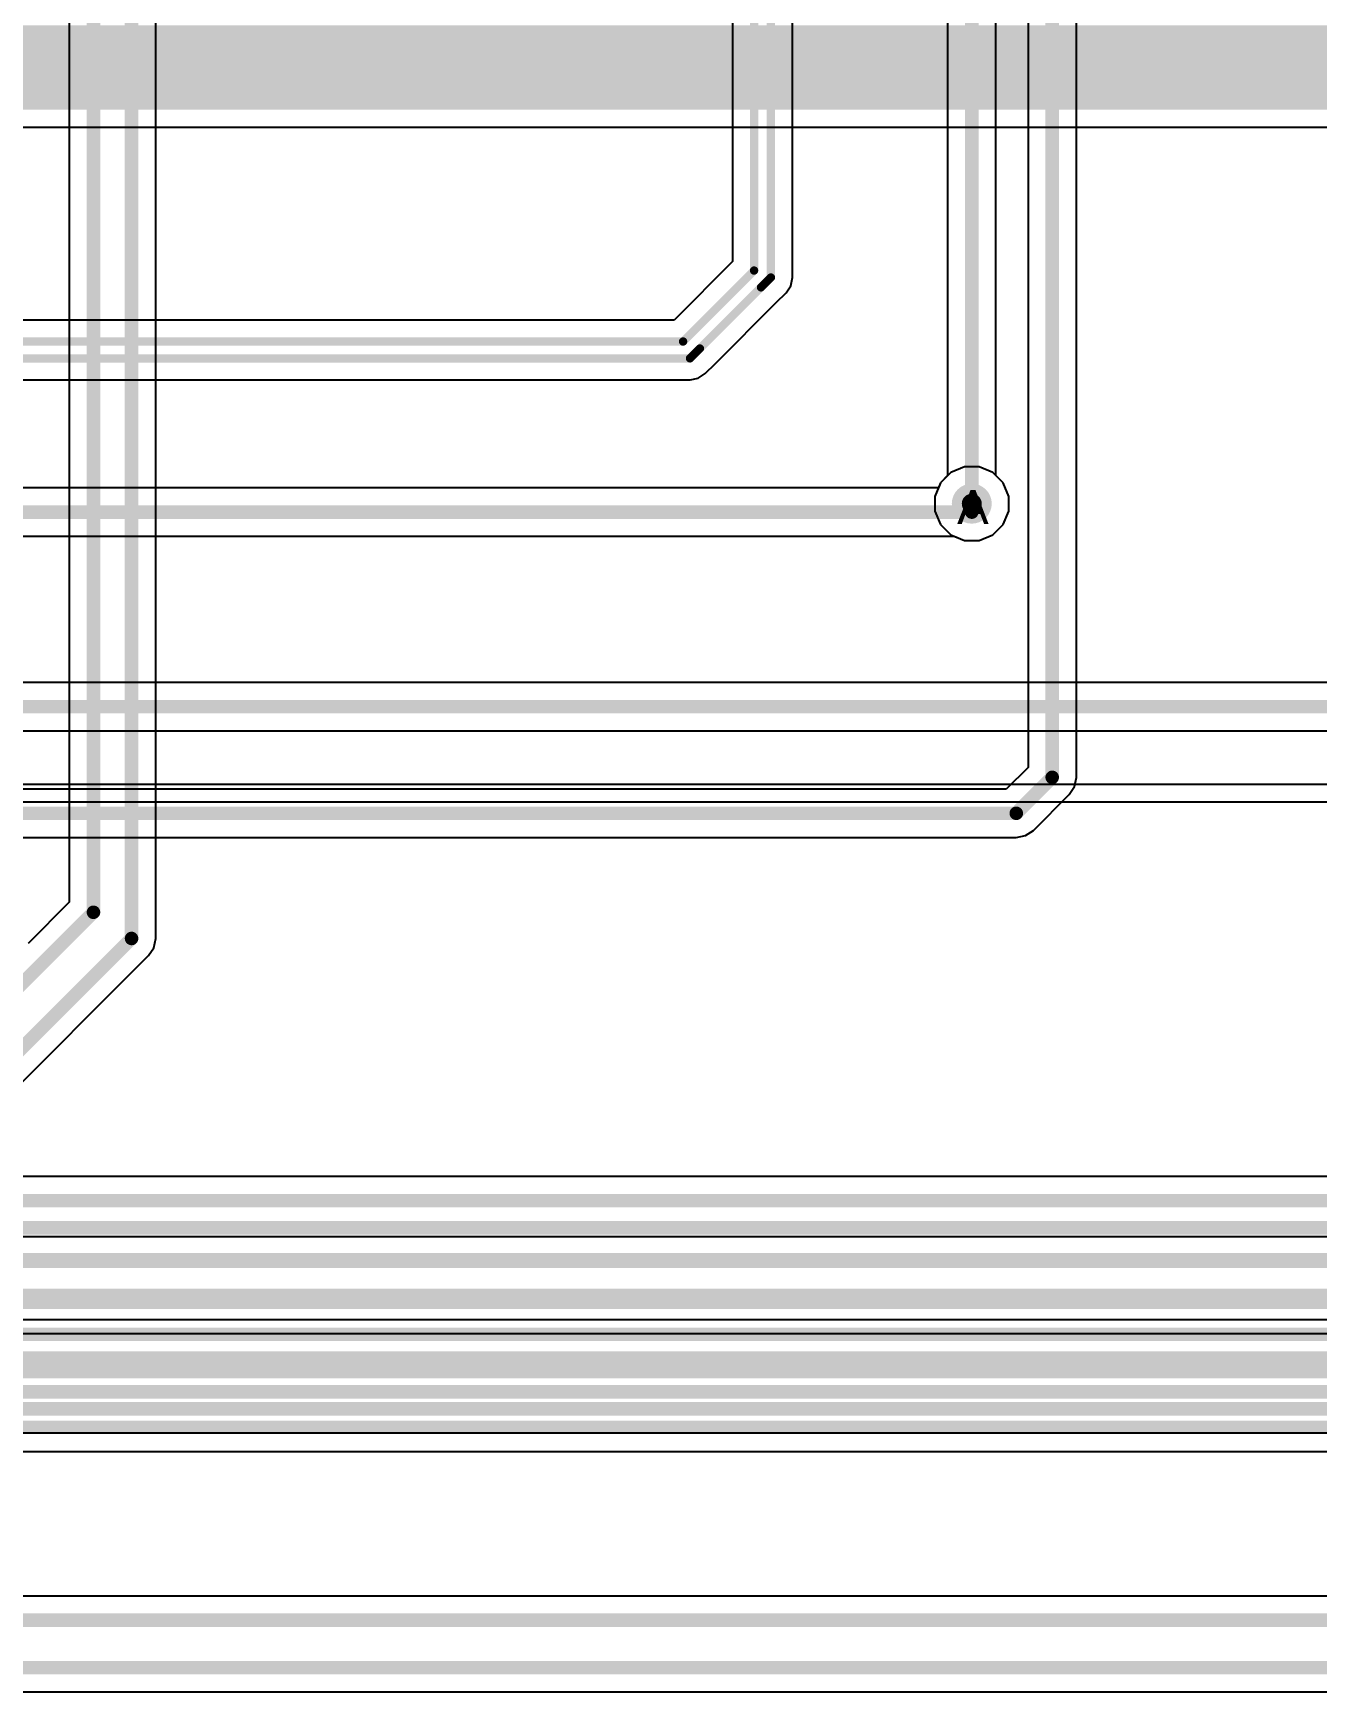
# Model space of a CAD drawing. Header units: inches. Extents: x 0 to 208, y 0 to 213.
# Drawn here: x 2.031 to 2.79, y 1.263 to 2.243 of the extents above; entities that cross this region are included whole.
import ezdxf

# ---------------------------------------------------------------- set-up
doc = ezdxf.new("R2010")
doc.units = ezdxf.units.IN
doc.header["$MEASUREMENT"] = 0
for name, color, linetype in [('Bottom Layer', 5, 'Continuous'), ('Drill Drawing', 1, 'Continuous'), ('L2_GND1', 16, 'Continuous'), ('L3_SIG1', 76, 'Continuous'), ('L4_PWR', 90, 'Continuous'), ('L5_GND2', 156, 'Continuous'), ('L6_SIG2', 130, 'Continuous'), ('L7_GND3', 216, 'Continuous'), ('Top Layer', 1, 'Continuous'), ('Via Holes', 16, 'Continuous')]:
    doc.layers.add(name, color=color, linetype=linetype)
doc.styles.add('Arial', font='', dxfattribs={"height": 0.2})
doc.styles.get('Arial').set_extended_font_data('Arial')

msp = doc.modelspace()

# ---------------------------------------------------------------- hatches: boundary and pattern name
at = {"layer": 'Bottom Layer'}
h = msp.add_hatch(color=5, dxfattribs=at)
edge = h.paths.add_edge_path()
edge.add_arc((2.5856998, 1.9650302), 0.011811, 0, 360)
at = {"layer": 'L2_GND1'}
h = msp.add_hatch(color=16, dxfattribs=at)
edge = h.paths.add_edge_path()
edge.add_arc((2.5856998, 1.9650302), 0.011811, 0, 360)
at = {"layer": 'L3_SIG1'}
h = msp.add_hatch(color=76, dxfattribs=at)
edge = h.paths.add_edge_path()
edge.add_arc((2.5856998, 1.9650302), 0.011811, 0, 360)
at = {"layer": 'L4_PWR'}
h = msp.add_hatch(color=90, dxfattribs=at)
edge = h.paths.add_edge_path()
edge.add_arc((2.5856998, 1.9650302), 0.011811, 0, 360)
at = {"layer": 'L5_GND2'}
h = msp.add_hatch(color=156, dxfattribs=at)
edge = h.paths.add_edge_path()
edge.add_arc((2.5856998, 1.9650302), 0.011811, 0, 360)
at = {"layer": 'L6_SIG2'}
h = msp.add_hatch(color=130, dxfattribs=at)
edge = h.paths.add_edge_path()
edge.add_arc((2.5856998, 1.9650302), 0.011811, 0, 360)
at = {"layer": 'L7_GND3'}
h = msp.add_hatch(color=216, dxfattribs=at)
edge = h.paths.add_edge_path()
edge.add_arc((2.5856998, 1.9650302), 0.011811, 0, 360)
at = {"layer": 'Top Layer'}
h = msp.add_hatch(color=1, dxfattribs=at)
edge = h.paths.add_edge_path()
edge.add_arc((2.5856998, 1.9650302), 0.011811, 0, 360)
at = {"layer": 'Via Holes'}
h = msp.add_hatch(color=7, dxfattribs=at)
edge = h.paths.add_edge_path()
edge.add_arc((2.5856998, 1.9650302), 0.0059055, 0, 360)

# ---------------------------------------------------------------- linework, layer by layer
at = {"layer": 'Bottom Layer'}
for p, q in [((0.5871959, 2.1875692), (3.9306523, 2.1875692)), ((2.5733449, 1.9835207), (2.5672093, 1.9773851)), ((2.5813613, 1.9868412), (2.5733449, 1.9835207)), ((2.5900383, 1.9868412), (2.5813613, 1.9868412)), ((2.5980547, 1.9835207), (2.5900383, 1.9868412)), ((2.6041903, 1.9773851), (2.5980547, 1.9835207)), ((2.5659333, 1.9743045), (0.5735953, 1.9743045)), ((2.5672093, 1.9773851), (2.5659333, 1.9743045)), ((2.6075108, 1.9693687), (2.6041903, 1.9773851)), ((2.6075108, 1.9606917), (2.6075108, 1.9693687)), ((2.5980547, 1.9465397), (2.6041903, 1.9526753)), ((2.6041903, 1.9526753), (2.6075108, 1.9606917)), ((0.6081683, 1.9457559), (2.5752372, 1.9457559)), ((2.5752372, 1.9457559), (2.5813613, 1.9432192)), ((2.5813613, 1.9432192), (2.5900383, 1.9432192)), ((2.5900383, 1.9432192), (2.5980547, 1.9465397))]:
    msp.add_line(p, q, dxfattribs=at)
for points in [[(0.5389448, 2.2228712, 0.05, 0.05, 0), (5.0335858, 2.2228712, 0.05, 0.05, 0)], [(0.5165118, 1.9600302, 0.008, 0.008, 0), (2.5856998, 1.9600302, 0.008, 0.008, 0)]]:
    msp.add_lwpolyline(points, format="xyseb", dxfattribs=at)
msp.add_lwpolyline([(2.5836998, 1.9600302, 0.004, 0.004, 1), (2.5876998, 1.9600302, 0.004, 0.004, 1)], format="xyseb", close=True, dxfattribs=at)
at = {"layer": 'L2_GND1'}
for p, q in [((2.5733449, 1.9835207), (2.5672093, 1.9773851)), ((2.5813613, 1.9868412), (2.5733449, 1.9835207)), ((2.5900383, 1.9868412), (2.5813613, 1.9868412)), ((2.5980547, 1.9835207), (2.5900383, 1.9868412)), ((2.6041903, 1.9773851), (2.5980547, 1.9835207)), ((2.5672093, 1.9773851), (2.5638888, 1.9693687)), ((2.6075108, 1.9693687), (2.6041903, 1.9773851)), ((2.5638888, 1.9693687), (2.5638888, 1.9606917)), ((2.6075108, 1.9606917), (2.6075108, 1.9693687)), ((2.5638888, 1.9606917), (2.5672093, 1.9526753)), ((2.5672093, 1.9526753), (2.5733449, 1.9465397)), ((2.5980547, 1.9465397), (2.6041903, 1.9526753)), ((2.6041903, 1.9526753), (2.6075108, 1.9606917)), ((2.5733449, 1.9465397), (2.5813613, 1.9432192)), ((2.5813613, 1.9432192), (2.5900383, 1.9432192)), ((2.5900383, 1.9432192), (2.5980547, 1.9465397)), ((4.0846664, 1.8592743), (1.910455, 1.8592743)), ((1.9045429, 1.8307257), (4.0905786, 1.8307257))]:
    msp.add_line(p, q, dxfattribs=at)
msp.add_lwpolyline([(1.9045424, 1.845, 0.008, 0.008, 0), (4.0905791, 1.845, 0.008, 0.008, 0)], format="xyseb", dxfattribs=at)
at = {"layer": 'L3_SIG1'}
for p, q in [((2.4796598, 2.0987285), (2.4796598, 2.914787)), ((2.6189675, 2.7264291), (2.6189675, 1.8091544)), ((2.6475161, 1.8032423), (2.6475161, 2.7264291)), ((2.4442838, 2.6903677), (2.4442838, 2.1081151)), ((2.4442838, 2.1081151), (2.4097649, 2.0735962)), ((2.4786919, 2.0938622), (2.4796598, 2.0987285)), ((2.4701103, 2.0839118), (2.4759351, 2.0897367)), ((2.4759351, 2.0897367), (2.4759354, 2.0897369)), ((2.4759354, 2.0897369), (2.4786919, 2.0938622)), ((2.4339692, 2.0477712), (2.4701085, 2.0839106)), ((2.4701085, 2.0839106), (2.4701103, 2.0839118)), ((2.4097649, 2.0735962), (0.8091959, 2.0735962)), ((2.4240177, 2.0391881), (2.4281431, 2.0419446)), ((2.4281431, 2.0419446), (2.4339679, 2.0477695)), ((2.4339679, 2.0477695), (2.4339682, 2.0477697)), ((2.4339682, 2.0477697), (2.4339692, 2.0477712)), ((0.5733174, 2.0382202), (2.4191515, 2.0382202)), ((2.4191515, 2.0382202), (2.4240177, 2.0391881)), ((2.5733449, 1.9835207), (2.5672093, 1.9773851)), ((2.5813613, 1.9868412), (2.5733449, 1.9835207)), ((2.5900383, 1.9868412), (2.5813613, 1.9868412)), ((2.5980547, 1.9835207), (2.5900383, 1.9868412)), ((2.6041903, 1.9773851), (2.5980547, 1.9835207)), ((2.5672093, 1.9773851), (2.5638888, 1.9693687)), ((2.6075108, 1.9693687), (2.6041903, 1.9773851)), ((2.5638888, 1.9693687), (2.5638888, 1.9606917)), ((2.6075108, 1.9606917), (2.6075108, 1.9693687)), ((2.5638888, 1.9606917), (2.5672093, 1.9526753)), ((2.5672093, 1.9526753), (2.5733449, 1.9465397)), ((2.5980547, 1.9465397), (2.6041903, 1.9526753)), ((2.6041903, 1.9526753), (2.6075108, 1.9606917)), ((2.5733449, 1.9465397), (2.5813613, 1.9432192)), ((2.5813613, 1.9432192), (2.5900383, 1.9432192)), ((2.5900383, 1.9432192), (2.5980547, 1.9465397)), ((2.6189675, 1.8091544), (2.6060875, 1.7962745)), ((2.6060875, 1.7962745), (0.4925709, 1.7962745)), ((2.6433353, 1.7931483), (2.6464295, 1.7977793)), ((2.6464295, 1.7977793), (2.6475162, 1.8032418)), ((2.6475162, 1.8032418), (2.6475161, 1.8032423)), ((2.6220937, 1.7719067), (2.643335, 1.7931481)), ((2.643335, 1.7931481), (2.6433353, 1.7931483)), ((0.7453924, 1.7677259), (2.6119997, 1.7677259)), ((2.6119997, 1.7677259), (2.6120002, 1.7677258)), ((2.6120002, 1.7677258), (2.6174627, 1.7688125)), ((2.6174627, 1.7688125), (2.6220937, 1.7719067)), ((3.8050873, 1.5672743), (0.8465438, 1.5672743)), ((1.0403028, 1.4827257), (3.9686571, 1.4827257)), ((3.9721125, 1.4742995), (1.2940253, 1.4742995)), ((1.3159128, 1.4047259), (4.0246693, 1.4047259))]:
    msp.add_line(p, q, dxfattribs=at)
for points in [[(2.4569998, 2.1028474, 0.0049435, 0.0049435, 0), (2.4569998, 2.9212037, 0.0049435, 0.0049435, 0)], [(2.4669438, 2.0987285, 0.0049435, 0.0049435, 0), (2.4669438, 2.9212057, 0.0049435, 0.0049435, 0)], [(2.6332418, 1.8032418, 0.008, 0.008, 0), (2.6332418, 2.7430002, 0.008, 0.008, 0)], [(2.4150326, 2.0608807, 0.0049435, 0.0049435, 0), (2.4569993, 2.1028474, 0.0049435, 0.0049435, 0)], [(2.4569993, 2.1028474, 0.0049435, 0.0049435, 0), (2.4569998, 2.1028474, 0.0049435, 0.0049435, 0)], [(2.4611187, 2.0929034, 0.0049435, 0.0049435, 0), (2.4669438, 2.0987285, 0.0049435, 0.0049435, 0)], [(2.4249766, 2.0567618, 0.0049435, 0.0049435, 0), (2.4611182, 2.0929034, 0.0049435, 0.0049435, 0)], [(2.4611182, 2.0929034, 0.0049435, 0.0049435, 0), (2.4611187, 2.0929034, 0.0049435, 0.0049435, 0)], [(0.4536254, 2.0608802, 0.0049435, 0.0049435, 0), (2.4150326, 2.0608802, 0.0049435, 0.0049435, 0)], [(2.4150326, 2.0608802, 0.0049435, 0.0049435, 0), (2.4150326, 2.0608807, 0.0049435, 0.0049435, 0)], [(2.4191515, 2.0509362, 0.0049435, 0.0049435, 0), (2.4249766, 2.0567613, 0.0049435, 0.0049435, 0)], [(2.4249766, 2.0567613, 0.0049435, 0.0049435, 0), (2.4249766, 2.0567618, 0.0049435, 0.0049435, 0)], [(0.4536254, 2.0509362, 0.0049435, 0.0049435, 0), (2.4191515, 2.0509362, 0.0049435, 0.0049435, 0)], [(2.6120002, 1.7820002, 0.008, 0.008, 0), (2.6332418, 1.8032418, 0.008, 0.008, 0)], [(0.4759998, 1.7820002, 0.008, 0.008, 0), (2.6120002, 1.7820002, 0.008, 0.008, 0)], [(0.7455768, 1.553, 0.008, 0.008, 0), (3.811, 1.553, 0.008, 0.008, 0)], [(0.5539996, 1.537, 0.008, 0.008, 0), (3.828, 1.537, 0.008, 0.008, 0)], [(0.9359996, 1.518, 0.008, 0.008, 0), (3.953, 1.518, 0.008, 0.008, 0)], [(0.9586616, 1.497, 0.008, 0.008, 0), (3.9686576, 1.497, 0.008, 0.008, 0)], [(1.2940248, 1.4600252, 0.008, 0.008, 0), (3.9780252, 1.4600252, 0.008, 0.008, 0)], [(1.305112, 1.44, 0.008, 0.008, 0), (4.0039989, 1.44, 0.008, 0.008, 0)], [(1.3100002, 1.4190002, 0.008, 0.008, 0), (4.0246698, 1.4190002, 0.008, 0.008, 0)]]:
    msp.add_lwpolyline(points, format="xyseb", dxfattribs=at)
for points in [[(2.4557634, 2.1028474, 0.0024717, 0.0024717, 1), (2.4582352, 2.1028474, 0.0024717, 0.0024717, 1)], [(2.4557634, 2.1028474, 0.0024717, 0.0024717, 1), (2.4582352, 2.1028474, 0.0024717, 0.0024717, 1)], [(2.4557639, 2.1028474, 0.0024717, 0.0024717, 1), (2.4582357, 2.1028474, 0.0024717, 0.0024717, 1)], [(2.4557639, 2.1028474, 0.0024717, 0.0024717, 1), (2.4582357, 2.1028474, 0.0024717, 0.0024717, 1)], [(2.4657079, 2.0987285, 0.0024717, 0.0024717, 1), (2.4681797, 2.0987285, 0.0024717, 0.0024717, 1)], [(2.4657079, 2.0987285, 0.0024717, 0.0024717, 1), (2.4681797, 2.0987285, 0.0024717, 0.0024717, 1)], [(2.4598823, 2.0929034, 0.0024717, 0.0024717, 1), (2.4623541, 2.0929034, 0.0024717, 0.0024717, 1)], [(2.4598823, 2.0929034, 0.0024717, 0.0024717, 1), (2.4623541, 2.0929034, 0.0024717, 0.0024717, 1)], [(2.4598828, 2.0929034, 0.0024717, 0.0024717, 1), (2.4623546, 2.0929034, 0.0024717, 0.0024717, 1)], [(2.4598828, 2.0929034, 0.0024717, 0.0024717, 1), (2.4623546, 2.0929034, 0.0024717, 0.0024717, 1)], [(2.4137967, 2.0608807, 0.0024717, 0.0024717, 1), (2.4162685, 2.0608807, 0.0024717, 0.0024717, 1)], [(2.4137967, 2.0608807, 0.0024717, 0.0024717, 1), (2.4162685, 2.0608807, 0.0024717, 0.0024717, 1)], [(2.4137967, 2.0608802, 0.0024717, 0.0024717, 1), (2.4162685, 2.0608802, 0.0024717, 0.0024717, 1)], [(2.4137967, 2.0608802, 0.0024717, 0.0024717, 1), (2.4162685, 2.0608802, 0.0024717, 0.0024717, 1)], [(2.4237407, 2.0567618, 0.0024717, 0.0024717, 1), (2.4262125, 2.0567618, 0.0024717, 0.0024717, 1)], [(2.4237407, 2.0567618, 0.0024717, 0.0024717, 1), (2.4262125, 2.0567618, 0.0024717, 0.0024717, 1)], [(2.4237407, 2.0567613, 0.0024717, 0.0024717, 1), (2.4262125, 2.0567613, 0.0024717, 0.0024717, 1)], [(2.4237407, 2.0567613, 0.0024717, 0.0024717, 1), (2.4262125, 2.0567613, 0.0024717, 0.0024717, 1)], [(2.4179156, 2.0509362, 0.0024717, 0.0024717, 1), (2.4203874, 2.0509362, 0.0024717, 0.0024717, 1)], [(2.4179156, 2.0509362, 0.0024717, 0.0024717, 1), (2.4203874, 2.0509362, 0.0024717, 0.0024717, 1)], [(2.6312418, 1.8032418, 0.004, 0.004, 1), (2.6352418, 1.8032418, 0.004, 0.004, 1)], [(2.6312418, 1.8032418, 0.004, 0.004, 1), (2.6352418, 1.8032418, 0.004, 0.004, 1)], [(2.6100002, 1.7820002, 0.004, 0.004, 1), (2.6140002, 1.7820002, 0.004, 0.004, 1)], [(2.6100002, 1.7820002, 0.004, 0.004, 1), (2.6140002, 1.7820002, 0.004, 0.004, 1)]]:
    msp.add_lwpolyline(points, format="xyseb", close=True, dxfattribs=at)
at = {"layer": 'L4_PWR'}
for p, q in [((2.5733449, 1.9835207), (2.5672093, 1.9773851)), ((2.5813613, 1.9868412), (2.5733449, 1.9835207)), ((2.5900383, 1.9868412), (2.5813613, 1.9868412)), ((2.5980547, 1.9835207), (2.5900383, 1.9868412)), ((2.6041903, 1.9773851), (2.5980547, 1.9835207)), ((2.5672093, 1.9773851), (2.5638888, 1.9693687)), ((2.6075108, 1.9693687), (2.6041903, 1.9773851)), ((2.5638888, 1.9693687), (2.5638888, 1.9606917)), ((2.6075108, 1.9606917), (2.6075108, 1.9693687)), ((2.5638888, 1.9606917), (2.5672093, 1.9526753)), ((2.5672093, 1.9526753), (2.5733449, 1.9465397)), ((2.5980547, 1.9465397), (2.6041903, 1.9526753)), ((2.6041903, 1.9526753), (2.6075108, 1.9606917)), ((2.5733449, 1.9465397), (2.5813613, 1.9432192)), ((2.5813613, 1.9432192), (2.5900383, 1.9432192)), ((2.5900383, 1.9432192), (2.5980547, 1.9465397)), ((3.778, 1.799), (0.8669459, 1.799)), ((0.866, 1.7888041), (3.7678041, 1.7888041))]:
    msp.add_line(p, q, dxfattribs=at)
at = {"layer": 'L5_GND2'}
for p, q in [((2.5733449, 1.9835207), (2.5672093, 1.9773851)), ((2.5813613, 1.9868412), (2.5733449, 1.9835207)), ((2.5900383, 1.9868412), (2.5813613, 1.9868412)), ((2.5980547, 1.9835207), (2.5900383, 1.9868412)), ((2.6041903, 1.9773851), (2.5980547, 1.9835207)), ((2.5672093, 1.9773851), (2.5638888, 1.9693687)), ((2.6075108, 1.9693687), (2.6041903, 1.9773851)), ((2.5638888, 1.9693687), (2.5638888, 1.9606917)), ((2.6075108, 1.9606917), (2.6075108, 1.9693687)), ((2.5638888, 1.9606917), (2.5672093, 1.9526753)), ((2.5672093, 1.9526753), (2.5733449, 1.9465397)), ((2.5980547, 1.9465397), (2.6041903, 1.9526753)), ((2.6041903, 1.9526753), (2.6075108, 1.9606917)), ((2.5733449, 1.9465397), (2.5813613, 1.9432192)), ((2.5813613, 1.9432192), (2.5900383, 1.9432192)), ((2.5900383, 1.9432192), (2.5980547, 1.9465397))]:
    msp.add_line(p, q, dxfattribs=at)
at = {"layer": 'L6_SIG2'}
for p, q in [((2.5714255, 2.7267291), (2.5714255, 1.9816013)), ((2.5999741, 1.9816013), (2.5999741, 2.7261291)), ((2.0522035, 2.6132231), (2.0522035, 1.7293904)), ((2.1032745, 1.7080007), (2.1032745, 2.5641403)), ((2.5714255, 1.9816013), (2.5672093, 1.9773851)), ((2.6041903, 1.9773851), (2.5999741, 1.9816013)), ((2.5672093, 1.9773851), (2.5638888, 1.9693687)), ((2.6075108, 1.9693687), (2.6041903, 1.9773851)), ((2.5638888, 1.9693687), (2.5638888, 1.9606917)), ((2.6075108, 1.9606917), (2.6075108, 1.9693687)), ((2.5638888, 1.9606917), (2.5672093, 1.9526753)), ((2.5672093, 1.9526753), (2.5733449, 1.9465397)), ((2.5980547, 1.9465397), (2.6041903, 1.9526753)), ((2.6041903, 1.9526753), (2.6075108, 1.9606917)), ((2.5733449, 1.9465397), (2.5813613, 1.9432192)), ((2.5813613, 1.9432192), (2.5900383, 1.9432192)), ((2.5900383, 1.9432192), (2.5980547, 1.9465397)), ((2.0522035, 1.7293904), (2.0278996, 1.7050865)), ((2.1021879, 1.7025377), (2.1032746, 1.7080002)), ((2.1032746, 1.7080002), (2.1032745, 1.7080007)), ((1.9373699, 1.5361829), (2.0990934, 1.6979065)), ((2.0990934, 1.6979065), (2.0990937, 1.6979067)), ((2.0990937, 1.6979067), (2.1021879, 1.7025377)), ((3.5920341, 1.5315635), (1.9392834, 1.5315635)), ((1.2959126, 1.4157257), (3.6329995, 1.4157257)), ((4.0940657, 1.3192745), (1.3201929, 1.3192745)), ((1.2901089, 1.2626539), (3.9671591, 1.2626539))]:
    msp.add_line(p, q, dxfattribs=at)
for points in [[(2.5856998, 1.9650302, 0.008, 0.008, 0), (2.5856998, 2.7427002, 0.008, 0.008, 0)], [(2.0664778, 1.7234778, 0.008, 0.008, 0), (2.0664778, 2.6297942, 0.008, 0.008, 0)], [(2.0890002, 1.7080002, 0.008, 0.008, 0), (2.0890002, 2.5807114, 0.008, 0.008, 0)], [(1.8874442, 1.5444442, 0.008, 0.008, 0), (2.0664778, 1.7234778, 0.008, 0.008, 0)], [(1.9124442, 1.5314442, 0.008, 0.008, 0), (2.0890002, 1.7080002, 0.008, 0.008, 0)], [(0.7837084, 1.5172892, 0.008, 0.008, 0), (3.5979468, 1.5172892, 0.008, 0.008, 0)], [(1.275, 1.493, 0.008, 0.008, 0), (3.599, 1.493, 0.008, 0.008, 0)], [(1.285, 1.474, 0.008, 0.008, 0), (3.608, 1.474, 0.008, 0.008, 0)], [(1.288, 1.452, 0.008, 0.008, 0), (3.6240001, 1.4520001, 0.008, 0.008, 0)], [(1.29, 1.43, 0.008, 0.008, 0), (3.633, 1.43, 0.008, 0.008, 0)], [(1.3036218, 1.3050002, 0.008, 0.008, 0), (4.0940662, 1.3050002, 0.008, 0.008, 0)], [(1.2735378, 1.2769282, 0.008, 0.008, 0), (3.9730718, 1.2769282, 0.008, 0.008, 0)]]:
    msp.add_lwpolyline(points, format="xyseb", dxfattribs=at)
for points in [[(2.5836998, 1.9650302, 0.004, 0.004, 1), (2.5876998, 1.9650302, 0.004, 0.004, 1)], [(2.0644778, 1.7234778, 0.004, 0.004, 1), (2.0684778, 1.7234778, 0.004, 0.004, 1)], [(2.0644778, 1.7234778, 0.004, 0.004, 1), (2.0684778, 1.7234778, 0.004, 0.004, 1)], [(2.0870002, 1.7080002, 0.004, 0.004, 1), (2.0910002, 1.7080002, 0.004, 0.004, 1)], [(2.0870002, 1.7080002, 0.004, 0.004, 1), (2.0910002, 1.7080002, 0.004, 0.004, 1)]]:
    msp.add_lwpolyline(points, format="xyseb", close=True, dxfattribs=at)
at = {"layer": 'L7_GND3'}
for p, q in [((2.5733449, 1.9835207), (2.5672093, 1.9773851)), ((2.5813613, 1.9868412), (2.5733449, 1.9835207)), ((2.5900383, 1.9868412), (2.5813613, 1.9868412)), ((2.5980547, 1.9835207), (2.5900383, 1.9868412)), ((2.6041903, 1.9773851), (2.5980547, 1.9835207)), ((2.5672093, 1.9773851), (2.5638888, 1.9693687)), ((2.6075108, 1.9693687), (2.6041903, 1.9773851)), ((2.5638888, 1.9693687), (2.5638888, 1.9606917)), ((2.6075108, 1.9606917), (2.6075108, 1.9693687)), ((2.5638888, 1.9606917), (2.5672093, 1.9526753)), ((2.5672093, 1.9526753), (2.5733449, 1.9465397)), ((2.5980547, 1.9465397), (2.6041903, 1.9526753)), ((2.6041903, 1.9526753), (2.6075108, 1.9606917)), ((2.5733449, 1.9465397), (2.5813613, 1.9432192)), ((2.5813613, 1.9432192), (2.5900383, 1.9432192)), ((2.5900383, 1.9432192), (2.5980547, 1.9465397))]:
    msp.add_line(p, q, dxfattribs=at)
at = {"layer": 'Top Layer'}
for p, q in [((2.5733449, 1.9835207), (2.5672093, 1.9773851)), ((2.5813613, 1.9868412), (2.5733449, 1.9835207)), ((2.5900383, 1.9868412), (2.5813613, 1.9868412)), ((2.5980547, 1.9835207), (2.5900383, 1.9868412)), ((2.6041903, 1.9773851), (2.5980547, 1.9835207)), ((2.5672093, 1.9773851), (2.5638888, 1.9693687)), ((2.6075108, 1.9693687), (2.6041903, 1.9773851)), ((2.5638888, 1.9693687), (2.5638888, 1.9606917)), ((2.6075108, 1.9606917), (2.6075108, 1.9693687)), ((2.5638888, 1.9606917), (2.5672093, 1.9526753)), ((2.5672093, 1.9526753), (2.5733449, 1.9465397)), ((2.5980547, 1.9465397), (2.6041903, 1.9526753)), ((2.6041903, 1.9526753), (2.6075108, 1.9606917)), ((2.5733449, 1.9465397), (2.5813613, 1.9432192)), ((2.5813613, 1.9432192), (2.5900383, 1.9432192)), ((2.5900383, 1.9432192), (2.5980547, 1.9465397))]:
    msp.add_line(p, q, dxfattribs=at)

# ---------------------------------------------------------------- texts
at = {"layer": 'Drill Drawing', "style": 'Arial'}
msp.add_text('A', height=0.02, dxfattribs=at).set_placement((2.5770353, 1.9530335))

doc.saveas('drawing.dxf')
